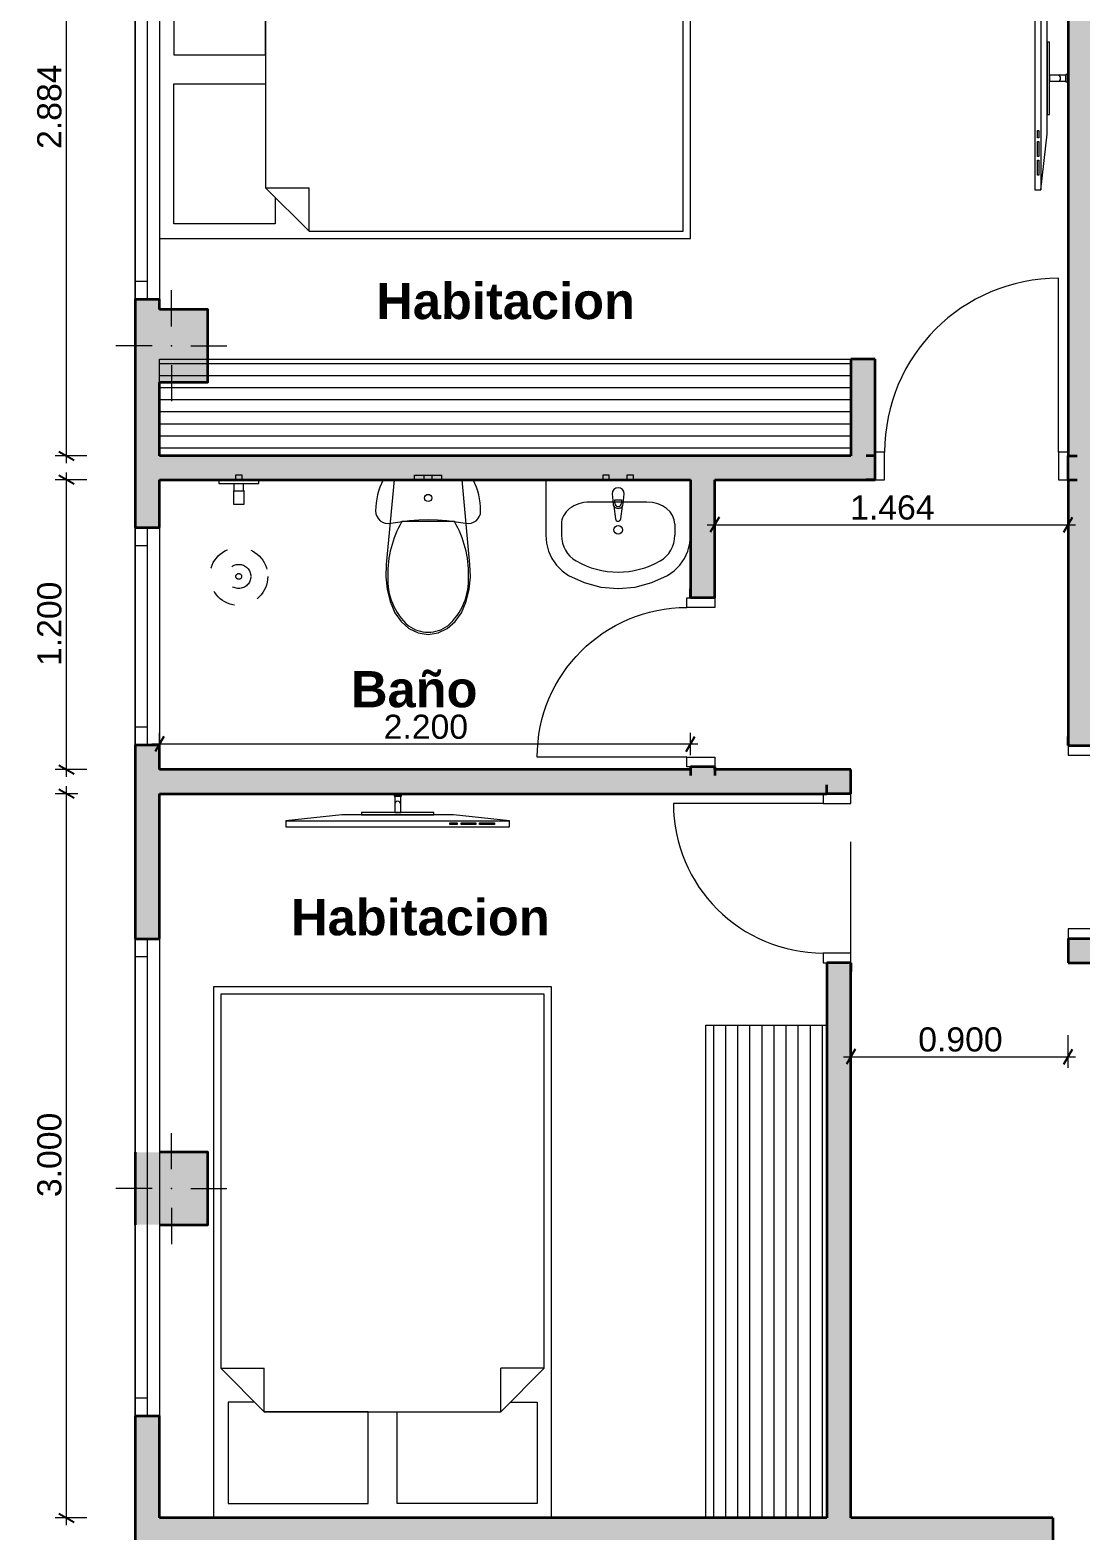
# Model space of a CAD drawing. Header units: metres. Extents: x 325.2 to 333.1, y -1.6 to 15.3.
# Drawn here: x 325.22 to 329.57, y 5.72 to 11.93 of the extents above; entities that cross this region are included whole.
import ezdxf

# ---------------------------------------------------------------- set-up
doc = ezdxf.new("R2010")
doc.units = ezdxf.units.M
doc.header["$MEASUREMENT"] = 0
doc.linetypes.add('Línea Oculta', pattern=[0.15875, 0.105833, -0.052917])
doc.linetypes.add('Wipeout_Contour', pattern=[1, 0, -1])
for name, color, linetype in [('Nuevo_Cotas - General', 7, 'Continuous'), ('Nuevo_Dibujo 2D - General', 7, 'Continuous'), ('Nuevo_Estructura - Carga', 7, 'Continuous'), ('Nuevo_Interior - Mobiliario', 7, 'Continuous'), ('Nuevo_Puertas ARCHICAD', 7, 'Continuous'), ('Nuevo_Ventanas ARCHICAD', 7, 'Continuous')]:
    doc.layers.add(name, color=color, linetype=linetype)
for name, color, linetype, lineweight, true_color in [('Nuevo_Cotas - General_Pluma_Nº__45', 7, 'Continuous', 25, 0x40a5ff), ('Nuevo_Cotas - General_Pluma_Nº__85', 7, 'Continuous', 20, 0x80c2ff), ('Nuevo_Dibujo 2D - General_Pluma_Nº__82', 7, 'Continuous', 20, 0xaaaaaa), ('Nuevo_Estructura - Carga_Pluma_Nº__160', 7, 'Continuous', 20, 0xb4a35c), ('Nuevo_Estructura - Carga_Pluma_Nº__28', 7, 'Continuous', 35, 0xa80f02), ('Nuevo_Interior - Mobiliario_Pluma_Nº__4', 7, 'Continuous', 20, 0x029e21), ('Nuevo_Notas - Textos_Pluma_Nº__86', 7, 'Continuous', 20, 0x5555ff), ('Nuevo_Puertas ARCHICAD_Pluma_Nº__23', 7, 'Continuous', 20, 0xff6600), ('Nuevo_Puertas ARCHICAD_Pluma_Nº__3', 7, 'Continuous', 18, 0xff6600), ('Nuevo_Ventanas ARCHICAD_Pluma_Nº__23', 7, 'Continuous', 20, 0xff6600), ('Nuevo_Ventanas ARCHICAD_Pluma_Nº__3', 7, 'Continuous', 18, 0xff6600)]:
    doc.layers.add(name, color=color, linetype=linetype, lineweight=lineweight, true_color=true_color)
for name, color, linetype, lineweight in [('Nuevo_Cotas - General_Pluma_Nº__46', 5, 'Continuous', 25), ('Nuevo_Dibujo 2D - General_Pluma_Nº__2', 8, 'Continuous', 15), ('Nuevo_Estructura - Carga_Pluma_Nº__20', 1, 'Continuous', 0), ('Nuevo_Estructura - Carga_Pluma_Nº__27', 7, 'Continuous', 35), ('Nuevo_Interior - Mobiliario_Pluma_Nº__75', 6, 'Continuous', 20), ('Nuevo_Puertas ARCHICAD_Pluma_Nº__141', 7, 'Continuous', 20), ('Nuevo_Puertas ARCHICAD_Pluma_Nº__27', 7, 'Continuous', 35), ('Nuevo_Ventanas ARCHICAD_Pluma_Nº__27', 7, 'Continuous', 35)]:
    doc.layers.add(name, color=color, linetype=linetype, lineweight=lineweight)
doc.styles.add('Estilo_Generado_1', font='')
doc.styles.add('Estilo_Generado_2', font='arial.ttf')
doc.styles.get('Estilo_Generado_1').set_extended_font_data('Arial')
doc.dimstyles.new('Estilo_Generado__1', dxfattribs={"dimtxt": 0.1, "dimasz": 0.0475, "dimexe": 0.18, "dimexo": 0.3, "dimgap": 0.09, "dimtad": 1, "dimtih": 1, "dimtoh": 1, "dimdec": 3, "dimzin": 0, "dimdsep": 46, "dimtxsty": 'Estilo_Generado_1', "dimblk": 'ARROWHEAD_2', "dimblk1": 'ARROWHEAD_2', "dimblk2": 'ARROWHEAD_2', "dimcen": 0.09, "dimclrd": 256, "dimclre": 256, "dimclrt": 5, "dimadec": 0, "dimazin": 0, "dimtfac": 1, "dimtdec": 4, "dimtmove": 0, "dimatfit": 3, "dimfxl": 1, "dimtolj": 1, "dimtzin": 0, "dimarcsym": 0})
doc.dimstyles.new('Estilo_Generado__2', dxfattribs={"dimtxt": 0.1, "dimasz": 0.0475, "dimexe": 0.18, "dimexo": 0.3, "dimgap": 0.09, "dimtad": 1, "dimdec": 3, "dimzin": 0, "dimdsep": 46, "dimtxsty": 'Estilo_Generado_1', "dimblk": 'ARROWHEAD_2', "dimblk1": 'ARROWHEAD_2', "dimblk2": 'ARROWHEAD_2', "dimcen": 0.09, "dimclrd": 256, "dimclre": 256, "dimclrt": 5, "dimadec": 0, "dimazin": 0, "dimtfac": 1, "dimtdec": 4, "dimtmove": 0, "dimatfit": 3, "dimfxl": 1, "dimtolj": 1, "dimtzin": 0, "dimarcsym": 0})

# ---------------------------------------------------------------- blocks, each defined once
blk = doc.blocks.new('Ventana 24')
at = {"layer": 'Nuevo_Ventanas ARCHICAD_Pluma_Nº__23', "color": 30, "linetype": 'Continuous', "lineweight": 20, "true_color": 0xff6600}
for p, q in [((-0.988, 0), (-0.913, 0)), ((-0.913, 0), (-0.913, -0.05)), ((0.913, -0.05), (0.913, 0)), ((0.913, 0), (0.988, 0)), ((-0.913, -0.05), (-0.988, -0.05)), ((0.988, -0.05), (0.913, -0.05))]:
    blk.add_line(p, q, dxfattribs=at)
at = {"layer": 'Nuevo_Ventanas ARCHICAD_Pluma_Nº__27', "color": 7, "linetype": 'Continuous', "lineweight": 35}
for p, q in [((-0.988, 0), (-0.988, 0.05)), ((-0.988, -0.05), (-0.988, 0)), ((-0.988, -0.05), (-0.988, 0)), ((0.988, 0), (0.988, 0.05)), ((0.988, -0.05), (0.988, 0)), ((0.988, -0.05), (0.988, 0))]:
    blk.add_line(p, q, dxfattribs=at)
at = {"layer": 'Nuevo_Ventanas ARCHICAD_Pluma_Nº__3', "color": 30, "linetype": 'Continuous', "lineweight": 18, "true_color": 0xff6600}
for p, q in [((-0.988, 0.05), (0.988, 0.05)), ((-0.913, 0), (0.913, 0)), ((-0.988, -0.05), (0.988, -0.05)), ((0.913, -0.05), (-0.913, -0.05))]:
    blk.add_line(p, q, dxfattribs=at)
blk = doc.blocks.new('Ventana 24_2')
at = {"layer": 'Nuevo_Ventanas ARCHICAD_Pluma_Nº__23', "color": 30, "linetype": 'Continuous', "lineweight": 20, "true_color": 0xff6600}
for p, q in [((-0.9515, 0), (-0.8765, 0)), ((-0.8765, 0), (-0.8765, -0.05)), ((0.8765, -0.05), (0.8765, 0)), ((0.8765, 0), (0.9515, 0)), ((-0.8765, -0.05), (-0.9515, -0.05)), ((0.9515, -0.05), (0.8765, -0.05))]:
    blk.add_line(p, q, dxfattribs=at)
at = {"layer": 'Nuevo_Ventanas ARCHICAD_Pluma_Nº__27', "color": 7, "linetype": 'Continuous', "lineweight": 35}
for p, q in [((-0.9515, 0), (-0.9515, 0.05)), ((-0.9515, -0.05), (-0.9515, 0)), ((-0.9515, -0.05), (-0.9515, 0)), ((0.9515, 0), (0.9515, 0.05)), ((0.9515, -0.05), (0.9515, 0)), ((0.9515, -0.05), (0.9515, 0))]:
    blk.add_line(p, q, dxfattribs=at)
at = {"layer": 'Nuevo_Ventanas ARCHICAD_Pluma_Nº__3', "color": 30, "linetype": 'Continuous', "lineweight": 18, "true_color": 0xff6600}
for p, q in [((-0.9515, 0.05), (0.9515, 0.05)), ((-0.8765, 0), (0.8765, 0)), ((-0.9515, -0.05), (0.9515, -0.05)), ((0.8765, -0.05), (-0.8765, -0.05))]:
    blk.add_line(p, q, dxfattribs=at)
blk = doc.blocks.new('Ventana 24_3')
at = {"layer": 'Nuevo_Ventanas ARCHICAD_Pluma_Nº__23', "color": 30, "linetype": 'Continuous', "lineweight": 20, "true_color": 0xff6600}
for p, q in [((-0.45, 0), (-0.375, 0)), ((-0.375, 0), (-0.375, -0.05)), ((0.375, -0.05), (0.375, 0)), ((0.375, 0), (0.45, 0)), ((-0.375, -0.05), (-0.45, -0.05)), ((0.45, -0.05), (0.375, -0.05))]:
    blk.add_line(p, q, dxfattribs=at)
at = {"layer": 'Nuevo_Ventanas ARCHICAD_Pluma_Nº__27', "color": 7, "linetype": 'Continuous', "lineweight": 35}
for p, q in [((-0.45, 0), (-0.45, 0.05)), ((-0.45, -0.05), (-0.45, 0)), ((-0.45, -0.05), (-0.45, 0)), ((0.45, 0), (0.45, 0.05)), ((0.45, -0.05), (0.45, 0)), ((0.45, -0.05), (0.45, 0))]:
    blk.add_line(p, q, dxfattribs=at)
at = {"layer": 'Nuevo_Ventanas ARCHICAD_Pluma_Nº__3', "color": 30, "linetype": 'Continuous', "lineweight": 18, "true_color": 0xff6600}
for p, q in [((-0.45, 0.05), (0.45, 0.05)), ((-0.375, 0), (0.375, 0)), ((-0.45, -0.05), (0.45, -0.05)), ((0.375, -0.05), (-0.375, -0.05))]:
    blk.add_line(p, q, dxfattribs=at)
blk = doc.blocks.new('Muro_1', base_point=(325.6538, 0))
at = {"layer": 'Nuevo_Estructura - Carga_Pluma_Nº__160', "linetype": 'Continuous', "lineweight": 0, "true_color": 0x5a512e}
for points in [[(325.6538, 10.7728), (325.7538, 10.7728), (325.7538, 10.8159), (325.6538, 10.8159)], [(325.7538, 10.4728), (325.6538, 10.4728), (325.6538, 9.8695), (325.7538, 9.8695)], [(325.6538, 8.1662), (325.7538, 8.1662), (325.7538, 8.9695), (325.6538, 8.9695)], [(325.6538, 6.1902), (325.6538, 4.8992), (325.7538, 4.8992), (325.7538, 6.1902)]]:
    blk.add_hatch(color=59, dxfattribs=at).paths.add_polyline_path(points)
at = {"layer": 'Nuevo_Estructura - Carga_Pluma_Nº__27', "color": 7, "linetype": 'Continuous', "lineweight": 35}
for p, q in [((325.6538, 10.8159), (325.7038, 10.8159)), ((325.7038, 10.8159), (325.7538, 10.8159)), ((325.6538, 9.8695), (325.7038, 9.8695)), ((325.7038, 9.8695), (325.7538, 9.8695)), ((325.6538, 8.9695), (325.7038, 8.9695)), ((325.7038, 8.9695), (325.7538, 8.9695)), ((325.6538, 8.1662), (325.7038, 8.1662)), ((325.7038, 8.1662), (325.7538, 8.1662)), ((325.6538, 6.1902), (325.7038, 6.1902)), ((325.7038, 6.1902), (325.7538, 6.1902))]:
    blk.add_line(p, q, dxfattribs=at)
at = {"layer": 'Nuevo_Estructura - Carga_Pluma_Nº__27', "color": 7, "linetype": 'Continuous', "lineweight": 35, "flags": 128}
for points in [[(325.6538, 10.8159), (325.6538, 10.7728)], [(325.7538, 10.7728), (325.7538, 10.8159)], [(325.6538, 10.4728), (325.6538, 9.8695)], [(325.7538, 10.1674), (325.7538, 10.4728)], [(325.7538, 9.8695), (325.7538, 10.0674)], [(325.6538, 8.9695), (325.6538, 8.1662)], [(325.7538, 8.8674), (325.7538, 8.9695)], [(325.7538, 8.1662), (325.7538, 8.7674)], [(325.6538, 6.1902), (325.6538, 4.8992)], [(325.7538, 5.7674), (325.7538, 6.1902)]]:
    blk.add_lwpolyline(points, dxfattribs=at)
at = {"layer": 'Nuevo_Ventanas ARCHICAD', "color": 21, "linetype": 'Continuous', "lineweight": 18, "true_color": 0xff9955, "rotation": 270}
for name, p in [('Ventana 24_2', (325.7038, 11.7674)), ('Ventana 24_3', (325.7038, 9.4195)), ('Ventana 24', (325.7038, 7.1782))]:
    blk.add_blockref(name, p, dxfattribs=at)
blk = doc.blocks.new('Muro_5', base_point=(325.6538, 5.6674))
at = {"layer": 'Nuevo_Estructura - Carga_Pluma_Nº__160', "linetype": 'Continuous', "lineweight": 0, "true_color": 0x5a512e}
for points in [[(329.3538, 5.7674), (325.7538, 5.7674), (325.7538, 5.6674), (329.3538, 5.6674)], [(329.3538, 5.6674), (329.4538, 5.6674), (329.4538, 5.7674)], [(329.3538, 5.7674), (329.3538, 5.6674), (329.4538, 5.7674)]]:
    blk.add_hatch(color=59, dxfattribs=at).paths.add_polyline_path(points)
at = {"layer": 'Nuevo_Estructura - Carga_Pluma_Nº__27', "color": 7, "linetype": 'Continuous', "lineweight": 35, "flags": 128}
for points in [[(328.5178, 5.7674), (325.7538, 5.7674)], [(329.4538, 5.7674), (328.6178, 5.7674)], [(329.4538, 5.7674), (329.4538, 5.6674)], [(325.7538, 5.6674), (327.6371, 5.6674)], [(327.7371, 5.6674), (329.3538, 5.6674)]]:
    blk.add_lwpolyline(points, dxfattribs=at)
blk = doc.blocks.new('Muro_6', base_point=(325.6538, 8.7674))
at = {"layer": 'Nuevo_Estructura - Carga_Pluma_Nº__160', "linetype": 'Continuous', "lineweight": 0, "true_color": 0x5a512e}
blk.add_hatch(color=59, dxfattribs=at).paths.add_polyline_path([(325.7538, 8.7674), (328.6178, 8.7674), (328.6178, 8.8674), (325.7538, 8.8674)])
at = {"layer": 'Nuevo_Estructura - Carga_Pluma_Nº__27', "color": 7, "linetype": 'Continuous', "lineweight": 35, "flags": 128}
for points in [[(327.9538, 8.8674), (325.7538, 8.8674)], [(328.6178, 8.8674), (328.0538, 8.8674)], [(328.6178, 8.7674), (328.6178, 8.8674)], [(325.7538, 8.7674), (328.5178, 8.7674)]]:
    blk.add_lwpolyline(points, dxfattribs=at)
blk = doc.blocks.new('Puerta 24')
at = {"layer": 'Nuevo_Puertas ARCHICAD_Pluma_Nº__141', "color": 7, "linetype": 'Continuous', "lineweight": 20}
blk.add_arc((0.36, 0), 0.72, 90, 180, dxfattribs=at)
at = {"layer": 'Nuevo_Puertas ARCHICAD_Pluma_Nº__23', "color": 30, "linetype": 'Continuous', "lineweight": 20, "true_color": 0xff6600}
for p, q in [((-0.36, 0), (-0.4, 0)), ((-0.4, 0), (-0.4, -0.115)), ((-0.36, -0.115), (-0.36, 0)), ((0.4, 0), (0.36, 0)), ((0.36, 0), (0.36, -0.115)), ((0.4, -0.115), (0.4, 0)), ((-0.4, -0.115), (-0.36, -0.115)), ((0.36, -0.115), (0.4, -0.115))]:
    blk.add_line(p, q, dxfattribs=at)
at = {"layer": 'Nuevo_Puertas ARCHICAD_Pluma_Nº__27', "color": 7, "linetype": 'Continuous', "lineweight": 35}
for p, q in [((-0.4, -0.015), (-0.437, -0.015)), ((-0.4, -0.015), (-0.437, -0.015)), ((-0.4, -0.115), (-0.4, -0.015)), ((-0.4, -0.115), (-0.4, -0.015)), ((0.4, -0.115), (0.4, -0.015)), ((0.4, -0.115), (0.4, -0.015)), ((0.4, -0.015), (0.437, -0.015)), ((0.4, -0.015), (0.437, -0.015)), ((-0.4, -0.115), (-0.437, -0.115)), ((-0.4, -0.115), (-0.437, -0.115)), ((0.4, -0.115), (0.437, -0.115)), ((0.4, -0.115), (0.437, -0.115))]:
    blk.add_line(p, q, dxfattribs=at)
at = {"layer": 'Nuevo_Puertas ARCHICAD_Pluma_Nº__3', "color": 30, "linetype": 'Continuous', "lineweight": 18, "true_color": 0xff6600}
blk.add_line((0.36, 0), (0.36, 0.72), dxfattribs=at)
blk = doc.blocks.new('Muro_8', base_point=(325.6538, 10.0674))
at = {"layer": 'Nuevo_Estructura - Carga_Pluma_Nº__160', "linetype": 'Continuous', "lineweight": 0, "true_color": 0x5a512e}
blk.add_hatch(color=59, dxfattribs=at).paths.add_polyline_path([(325.7538, 10.0674), (328.7178, 10.0674), (328.7178, 10.1674), (325.7538, 10.1674)])
at = {"layer": 'Nuevo_Estructura - Carga_Pluma_Nº__27', "color": 7, "linetype": 'Continuous', "lineweight": 35}
for p, q in [((328.7178, 10.1674), (328.6808, 10.1674)), ((328.7178, 10.0674), (328.7178, 10.1674)), ((329.5178, 10.1674), (329.5548, 10.1674)), ((329.5178, 10.0674), (329.5178, 10.1674)), ((328.7178, 10.0674), (328.6808, 10.0674)), ((329.5178, 10.0674), (329.5548, 10.0674))]:
    blk.add_line(p, q, dxfattribs=at)
at = {"layer": 'Nuevo_Estructura - Carga_Pluma_Nº__27', "color": 7, "linetype": 'Continuous', "lineweight": 35, "flags": 128}
for points in [[(328.6178, 10.1674), (325.7538, 10.1674)], [(325.7538, 10.0674), (327.9538, 10.0674)], [(328.0538, 10.0674), (328.7178, 10.0674)]]:
    blk.add_lwpolyline(points, dxfattribs=at)
at = {"layer": 'Nuevo_Puertas ARCHICAD', "color": 21, "linetype": 'Continuous', "lineweight": 18, "true_color": 0xff9955}
blk.add_blockref('Puerta 24', (329.1178, 10.1824), dxfattribs=at)
blk = doc.blocks.new('Puerta 24_2')
at = {"layer": 'Nuevo_Puertas ARCHICAD_Pluma_Nº__141', "color": 7, "linetype": 'Continuous', "lineweight": 20}
blk.add_arc((0.31, 0), 0.62, 90, 180, dxfattribs=at)
at = {"layer": 'Nuevo_Puertas ARCHICAD_Pluma_Nº__23', "color": 30, "linetype": 'Continuous', "lineweight": 20, "true_color": 0xff6600}
for p, q in [((-0.31, 0), (-0.35, 0)), ((-0.35, 0), (-0.35, -0.115)), ((-0.31, -0.115), (-0.31, 0)), ((0.35, 0), (0.31, 0)), ((0.31, 0), (0.31, -0.115)), ((0.35, -0.115), (0.35, 0)), ((-0.35, -0.115), (-0.31, -0.115)), ((0.31, -0.115), (0.35, -0.115))]:
    blk.add_line(p, q, dxfattribs=at)
at = {"layer": 'Nuevo_Puertas ARCHICAD_Pluma_Nº__27', "color": 7, "linetype": 'Continuous', "lineweight": 35}
for p, q in [((-0.35, -0.015), (-0.387, -0.015)), ((-0.35, -0.015), (-0.387, -0.015)), ((-0.35, -0.115), (-0.35, -0.015)), ((-0.35, -0.115), (-0.35, -0.015)), ((0.35, -0.115), (0.35, -0.015)), ((0.35, -0.115), (0.35, -0.015)), ((0.35, -0.015), (0.387, -0.015)), ((0.35, -0.015), (0.387, -0.015)), ((-0.35, -0.115), (-0.387, -0.115)), ((-0.35, -0.115), (-0.387, -0.115)), ((0.35, -0.115), (0.387, -0.115)), ((0.35, -0.115), (0.387, -0.115))]:
    blk.add_line(p, q, dxfattribs=at)
at = {"layer": 'Nuevo_Puertas ARCHICAD_Pluma_Nº__3', "color": 30, "linetype": 'Continuous', "lineweight": 18, "true_color": 0xff6600}
blk.add_line((0.31, 0), (0.31, 0.62), dxfattribs=at)
blk = doc.blocks.new('Muro_9', base_point=(327.9538, 10.0674))
at = {"layer": 'Nuevo_Estructura - Carga_Pluma_Nº__160', "linetype": 'Continuous', "lineweight": 0, "true_color": 0x5a512e}
for points in [[(327.9538, 10.0674), (327.9538, 9.5792), (328.0538, 9.5792), (328.0538, 10.0674)], [(327.9538, 8.8674), (328.0538, 8.8674), (328.0538, 8.8792), (327.9538, 8.8792)]]:
    blk.add_hatch(color=59, dxfattribs=at).paths.add_polyline_path(points)
at = {"layer": 'Nuevo_Estructura - Carga_Pluma_Nº__27', "color": 7, "linetype": 'Continuous', "lineweight": 35}
for p, q in [((327.9538, 9.5792), (327.9538, 9.6162)), ((328.0538, 9.5792), (327.9538, 9.5792)), ((328.0538, 9.5792), (328.0538, 9.6162)), ((327.9538, 8.8792), (327.9538, 8.8422)), ((328.0538, 8.8792), (327.9538, 8.8792)), ((328.0538, 8.8792), (328.0538, 8.8422))]:
    blk.add_line(p, q, dxfattribs=at)
at = {"layer": 'Nuevo_Estructura - Carga_Pluma_Nº__27', "color": 7, "linetype": 'Continuous', "lineweight": 35, "flags": 128}
for points in [[(327.9538, 10.0674), (327.9538, 9.5792)], [(328.0538, 9.5792), (328.0538, 10.0674)], [(327.9538, 8.8792), (327.9538, 8.8674)], [(328.0538, 8.8674), (328.0538, 8.8792)]]:
    blk.add_lwpolyline(points, dxfattribs=at)
at = {"layer": 'Nuevo_Puertas ARCHICAD', "color": 21, "linetype": 'Continuous', "lineweight": 18, "true_color": 0xff9955, "xscale": -1, "rotation": 90}
blk.add_blockref('Puerta 24_2', (327.9388, 9.2292), dxfattribs=at)
blk = doc.blocks.new('Muro_10', base_point=(329.6178, 8.0674))
at = {"layer": 'Nuevo_Estructura - Carga_Pluma_Nº__160', "linetype": 'Continuous', "lineweight": 0, "true_color": 0x5a512e}
for points in [[(329.6178, 12.7363), (329.5178, 12.7363), (329.5178, 8.9674), (329.6178, 8.9674)], [(329.6178, 8.1674), (329.5178, 8.0674), (329.6178, 8.0674)], [(329.6178, 8.1674), (329.5178, 8.1674), (329.5178, 8.0674)]]:
    blk.add_hatch(color=59, dxfattribs=at).paths.add_polyline_path(points)
at = {"layer": 'Nuevo_Estructura - Carga_Pluma_Nº__27', "color": 7, "linetype": 'Continuous', "lineweight": 35}
for p, q in [((329.5178, 8.9674), (329.5178, 9.0044)), ((329.5178, 8.9674), (329.6178, 8.9674)), ((329.6178, 8.9674), (329.6178, 9.0044)), ((329.5178, 8.1674), (329.5178, 8.1304)), ((329.5178, 8.1674), (329.6178, 8.1674)), ((329.6178, 8.1674), (329.6178, 8.1304))]:
    blk.add_line(p, q, dxfattribs=at)
at = {"layer": 'Nuevo_Estructura - Carga_Pluma_Nº__27', "color": 7, "linetype": 'Continuous', "lineweight": 35, "flags": 128}
for points in [[(329.6178, 13.0363), (329.6178, 13.0481)], [(329.5178, 12.7363), (329.5178, 10.1674)], [(329.6178, 11.4), (329.6178, 12.7363)], [(329.6178, 8.9674), (329.6178, 11.3)], [(329.5178, 10.0674), (329.5178, 8.9674)], [(329.5178, 8.1674), (329.5178, 8.0674)], [(329.5178, 8.0674), (329.6178, 8.0674)]]:
    blk.add_lwpolyline(points, dxfattribs=at)
at = {"layer": 'Nuevo_Puertas ARCHICAD', "color": 21, "linetype": 'Continuous', "lineweight": 18, "true_color": 0xff9955, "rotation": 270}
blk.add_blockref('Puerta 24', (329.6328, 8.5674), dxfattribs=at)
blk = doc.blocks.new('Muro_11', base_point=(328.6178, 7.8088))
at = {"layer": 'Nuevo_Estructura - Carga_Pluma_Nº__27', "color": 7, "linetype": 'Continuous', "lineweight": 35, "flags": 128}
blk.add_lwpolyline([(328.6178, 7.8088), (328.6178, 7.9088)], dxfattribs=at)
blk = doc.blocks.new('Muro_12', base_point=(328.6178, 10.0674))
at = {"layer": 'Nuevo_Estructura - Carga_Pluma_Nº__160', "linetype": 'Continuous', "lineweight": 0, "true_color": 0x5a512e}
blk.add_hatch(color=59, dxfattribs=at).paths.add_polyline_path([(328.7178, 10.1674), (328.7178, 10.5674), (328.6178, 10.5674), (328.6178, 10.1674)])
at = {"layer": 'Nuevo_Estructura - Carga_Pluma_Nº__27', "color": 7, "linetype": 'Continuous', "lineweight": 35, "flags": 128}
for points in [[(328.7178, 10.5674), (328.6178, 10.5674)], [(328.6178, 10.5674), (328.6178, 10.1674)], [(328.7178, 10.1674), (328.7178, 10.5674)]]:
    blk.add_lwpolyline(points, dxfattribs=at)
blk = doc.blocks.new('Muro_14', base_point=(328.5178, 5.6674))
at = {"layer": 'Nuevo_Estructura - Carga_Pluma_Nº__160', "linetype": 'Continuous', "lineweight": 0, "true_color": 0x5a512e}
blk.add_hatch(color=59, dxfattribs=at).paths.add_polyline_path([(328.5178, 5.7674), (328.6178, 5.7674), (328.6178, 8.0674), (328.5178, 8.0674)])
at = {"layer": 'Nuevo_Estructura - Carga_Pluma_Nº__27', "color": 7, "linetype": 'Continuous', "lineweight": 35}
for p, q in [((328.5178, 8.7674), (328.5178, 8.8044)), ((328.6178, 8.7674), (328.5178, 8.7674)), ((328.6178, 8.7674), (328.6178, 8.8044)), ((328.5178, 8.0674), (328.5178, 8.0304)), ((328.6178, 8.0674), (328.5178, 8.0674)), ((328.6178, 8.0674), (328.6178, 8.0304))]:
    blk.add_line(p, q, dxfattribs=at)
at = {"layer": 'Nuevo_Estructura - Carga_Pluma_Nº__27', "color": 7, "linetype": 'Continuous', "lineweight": 35, "flags": 128}
for points in [[(328.5178, 8.0674), (328.5178, 5.7674)], [(328.6178, 7.9088), (328.6178, 8.0674)], [(328.6178, 5.7674), (328.6178, 7.8088)]]:
    blk.add_lwpolyline(points, dxfattribs=at)
at = {"layer": 'Nuevo_Puertas ARCHICAD', "color": 21, "linetype": 'Continuous', "lineweight": 18, "true_color": 0xff9955, "rotation": 90}
blk.add_blockref('Puerta 24_2', (328.5028, 8.4174), dxfattribs=at)
blk = doc.blocks.new('Pilar_5', base_point=(325.8038, 7.1319))
at = {"layer": 'Nuevo_Estructura - Carga_Pluma_Nº__160', "linetype": 'Continuous', "lineweight": 0, "true_color": 0x5a512e}
for points in [[(325.6538, 6.9819), (325.7538, 6.9819), (325.7538, 7.2819), (325.6538, 7.2819)], [(325.9538, 7.2819), (325.7538, 7.2819), (325.7538, 6.9819), (325.9538, 6.9819)]]:
    blk.add_hatch(color=59, dxfattribs=at).paths.add_polyline_path(points)
at = {"layer": 'Nuevo_Estructura - Carga_Pluma_Nº__20', "color": 1, "linetype": 'Continuous', "lineweight": 0}
for p, q in [((325.8038, 7.2119), (325.8038, 7.3619)), ((325.7238, 7.1319), (325.5738, 7.1319)), ((325.8838, 7.1319), (326.0338, 7.1319)), ((325.8038, 7.0519), (325.8038, 6.9019))]:
    blk.add_line(p, q, dxfattribs=at)
blk.add_point((325.8038, 7.1319), dxfattribs=at)
at = {"layer": 'Nuevo_Estructura - Carga_Pluma_Nº__28', "color": 14, "linetype": 'Continuous', "lineweight": 35, "true_color": 0xa80f02, "flags": 128}
for points in [[(325.6538, 7.2819), (325.6538, 6.9819)], [(325.7538, 6.9819), (325.9538, 6.9819), (325.9538, 7.2819), (325.7538, 7.2819)]]:
    blk.add_lwpolyline(points, dxfattribs=at)
blk = doc.blocks.new('Pilar_7', base_point=(325.8038, 10.6228))
at = {"layer": 'Nuevo_Estructura - Carga_Pluma_Nº__160', "linetype": 'Continuous', "lineweight": 0, "true_color": 0x5a512e}
for points in [[(325.6538, 10.4728), (325.7538, 10.4728), (325.7538, 10.7728), (325.6538, 10.7728)], [(325.9538, 10.7728), (325.7538, 10.7728), (325.7538, 10.4728), (325.9538, 10.4728)]]:
    blk.add_hatch(color=59, dxfattribs=at).paths.add_polyline_path(points)
at = {"layer": 'Nuevo_Estructura - Carga_Pluma_Nº__20', "color": 1, "linetype": 'Continuous', "lineweight": 0}
for p, q in [((325.8038, 10.7028), (325.8038, 10.8528)), ((325.7238, 10.6228), (325.5738, 10.6228)), ((325.8838, 10.6228), (326.0338, 10.6228)), ((325.8038, 10.5428), (325.8038, 10.3928))]:
    blk.add_line(p, q, dxfattribs=at)
blk.add_point((325.8038, 10.6228), dxfattribs=at)
at = {"layer": 'Nuevo_Estructura - Carga_Pluma_Nº__28', "color": 14, "linetype": 'Continuous', "lineweight": 35, "true_color": 0xa80f02, "flags": 128}
for points in [[(325.6538, 10.7728), (325.6538, 10.4728)], [(325.7538, 10.4728), (325.9538, 10.4728), (325.9538, 10.7728), (325.7538, 10.7728)]]:
    blk.add_lwpolyline(points, dxfattribs=at)
blk = doc.blocks.new('Kit Ducha 24')
at = {"layer": 'Nuevo_Interior - Mobiliario_Pluma_Nº__75', "color": 6, "linetype": 'Continuous', "lineweight": 20}
for p, q in [((-0.02, -0.015), (0.02, -0.015)), ((-0.02, -0.045), (0.02, -0.045))]:
    blk.add_line(p, q, dxfattribs=at)
at = {"layer": 'Nuevo_Interior - Mobiliario_Pluma_Nº__75', "color": 6, "linetype": 'Continuous', "lineweight": 20, "flags": 128}
for points in [[(-0.083, 0), (-0.083, -0.015), (-0.02, -0.015), (-0.02, -0.045), (-0.022, -0.045), (-0.022, -0.1), (0.022, -0.1), (0.022, -0.045), (0.02, -0.045), (0.02, -0.015), (0.083, -0.015), (0.083, 0)], [(-0.0135, 0), (0.0135, 0), (0.0135, 0.02), (-0.0135, 0.02)], [(-0.0135, 0), (0.0135, 0), (0.0135, 0.02), (-0.0135, 0.02)]]:
    blk.add_lwpolyline(points, close=True, dxfattribs=at)
at = {"layer": 'Nuevo_Interior - Mobiliario_Pluma_Nº__75', "color": 6, "linetype": 'Línea Oculta', "lineweight": 20}
for radius in [0.12, 0.05, 0.012]:
    blk.add_circle((0, -0.4), radius, dxfattribs=at)
blk = doc.blocks.new('Cama Doble 04 24')
at = {"layer": 'Nuevo_Interior - Mobiliario_Pluma_Nº__4', "color": 104, "linetype": 'Continuous', "lineweight": 20, "true_color": 0x029e21}
for p, q in [((0.21, 1.76), (0.21, 1.58)), ((1.19, 1.76), (1.19, 1.58)), ((0.03, 1.58), (0.21, 1.58)), ((1.37, 1.58), (1.19, 1.58))]:
    blk.add_line(p, q, dxfattribs=at)
at = {"layer": 'Nuevo_Interior - Mobiliario_Pluma_Nº__4', "color": 104, "linetype": 'Continuous', "lineweight": 20, "true_color": 0x029e21, "flags": 128}
for points in [[(0, 0), (1.4, 0), (1.4, 2.2), (0, 2.2)], [(0.64, 1.76), (0.21, 1.76), (0.17, 1.72), (0.06, 1.72), (0.06, 2.14), (0.64, 2.14)], [(0.76, 1.76), (1.19, 1.76), (1.23, 1.72), (1.34, 1.72), (1.34, 2.14), (0.76, 2.14)], [(0.03, 0.03), (1.37, 0.03), (1.37, 1.58), (1.19, 1.76), (0.21, 1.76), (0.03, 1.58)]]:
    blk.add_lwpolyline(points, close=True, dxfattribs=at)
blk = doc.blocks.new('Lavabo 24')
at = {"layer": 'Nuevo_Interior - Mobiliario_Pluma_Nº__75', "color": 6, "linetype": 'Continuous', "lineweight": 20}
for p, q in [((0.1188, -0.0923), (-0.1188, -0.0923)), ((-0.0136, -0.0971), (-0.0136, -0.0822)), ((-0.0136, -0.0822), (0.0136, -0.0822)), ((0.0136, -0.0822), (0.0136, -0.0971)), ((-0.2348, -0.1833), (-0.2348, -0.2291)), ((0.2348, -0.1833), (0.2348, -0.2291))]:
    blk.add_line(p, q, dxfattribs=at)
at = {"layer": 'Nuevo_Interior - Mobiliario_Pluma_Nº__75', "color": 6, "linetype": 'Continuous', "lineweight": 20, "flags": 128}
for points in [[(-0.3, 0), (-0.3, -0.2291), (-0.2971, -0.2628), (-0.2885, -0.2955), (-0.2745, -0.326), (-0.2555, -0.3534), (-0.2322, -0.3769), (-0.2052, -0.3956), (-0.14, -0.4255), (-0.071, -0.4438), (0, -0.45), (0.071, -0.4438), (0.14, -0.4255), (0.2052, -0.3956), (0.2322, -0.3769), (0.2555, -0.3534), (0.2745, -0.326), (0.2885, -0.2955), (0.2971, -0.2628), (0.3, -0.2291), (0.3, 0)], [(-0.0635, 0), (-0.0365, 0), (-0.0365, 0.02), (-0.0635, 0.02)], [(0.0365, 0), (0.0635, 0), (0.0635, 0.02), (0.0365, 0.02)]]:
    blk.add_lwpolyline(points, close=True, dxfattribs=at)
blk.add_lwpolyline([(-0.025, -0.0573), (-0.021, -0.0993, 0.12102), (-0.0177, -0.1088), (-0.0111, -0.1617, 0.882566), (0.0111, -0.1617), (0.0177, -0.1088, 0.12102), (0.021, -0.0993), (0.025, -0.0573, 1)], format="xyb", close=True, dxfattribs=at)
at = {"layer": 'Nuevo_Interior - Mobiliario_Pluma_Nº__75', "color": 6, "linetype": 'Continuous', "lineweight": 20}
blk.add_circle((0, -0.2071), 0.0175, dxfattribs=at)
for centre, radius, start, end in [((0, -0.0974), 0.0211, 212.77103, 327.22897), ((0, -0.0971), 0.0136, 180, 0)]:
    blk.add_arc(centre, radius, start, end, dxfattribs=at)
for centre, major_axis, ratio, start_param, end_param in [((-0.1187, -0.1833), (0.1161, 0), 0.783646, 1.570796, 3.141593), ((0.1187, -0.1833), (0.1161, 0), 0.783646, 0, 1.570796), ((-0.1189, -0.2291), (0, 0.1212), 0.956522, 1.570796, 2.644618), ((0.1189, -0.2291), (0, 0.1212), 0.956522, 3.638567, 4.712389), ((0, 0), (0, 0.3818), 0.956522, 2.644618, 3.638567)]:
    blk.add_ellipse(centre, major_axis=major_axis, ratio=ratio, start_param=start_param, end_param=end_param, dxfattribs=at)
blk = doc.blocks.new('WC 24')
at = {"layer": 'Nuevo_Interior - Mobiliario_Pluma_Nº__75', "color": 6, "linetype": 'Continuous', "lineweight": 20}
for p, q in [((-0.057, 0.02), (-0.0403, 0.02)), ((-0.057, 0), (-0.057, 0.02)), ((-0.0403, 0.02), (-0.016, 0.02)), ((-0.016, 0.02), (-0.0113, 0.02)), ((-0.016, 0), (-0.016, 0.02)), ((-0.0113, 0.02), (0, 0.02)), ((0, 0.02), (0.0113, 0.02)), ((0, 0), (0.0113, 0)), ((0.0113, 0.02), (0.016, 0.02)), ((0.0113, 0), (0.016, 0)), ((0.016, 0), (0.016, 0.02)), ((0.016, 0.02), (0.0403, 0.02)), ((0.016, 0), (0.0403, 0)), ((0.0403, 0.02), (0.057, 0.02)), ((0.0403, 0), (0.057, 0)), ((0.057, 0), (0.057, 0.02)), ((-0.057, 0), (-0.0403, 0)), ((-0.0403, 0), (-0.016, 0)), ((-0.016, 0), (-0.0113, 0)), ((-0.0113, 0), (0, 0)), ((0, -0.173), (-0.1089, -0.173)), ((0.1089, -0.173), (0, -0.173))]:
    blk.add_line(p, q, dxfattribs=at)
at = {"layer": 'Nuevo_Interior - Mobiliario_Pluma_Nº__75', "color": 6, "linetype": 'Continuous', "lineweight": 20, "flags": 128}
for points in [[(-0.1868, 0), (-0.1939, -0.0151), (-0.2001, -0.0305), (-0.2054, -0.0463), (-0.2097, -0.0624), (-0.2131, -0.0787), (-0.2155, -0.0952), (-0.217, -0.1118), (-0.2175, -0.1285), (-0.2162, -0.14), (-0.2124, -0.151), (-0.2063, -0.1609), (-0.1982, -0.1691), (-0.1885, -0.1755), (-0.1776, -0.1795), (-0.1661, -0.181), (-0.1545, -0.18), (-0.1162, -0.1732), (-0.0776, -0.1683), (-0.0389, -0.1654), (0, -0.1644), (0.0389, -0.1654), (0.0776, -0.1683), (0.1162, -0.1732), (0.1545, -0.18), (0.1661, -0.181), (0.1776, -0.1795), (0.1885, -0.1755), (0.1982, -0.1691), (0.2063, -0.1609), (0.2124, -0.151), (0.2162, -0.14), (0.2175, -0.1285), (0.217, -0.1118), (0.2155, -0.0952), (0.2131, -0.0787), (0.2097, -0.0624), (0.2054, -0.0463), (0.2001, -0.0305), (0.1939, -0.0151), (0.1868, 0)], [(-0.1694, -0.4534), (-0.157, -0.5032), (-0.138, -0.5501), (-0.1124, -0.5873), (-0.0794, -0.6158), (-0.041, -0.6338), (0, -0.64), (0.041, -0.6338), (0.0794, -0.6158), (0.1124, -0.5873), (0.138, -0.5501), (0.157, -0.5032), (0.1694, -0.4534), (0.1749, -0.4021), (0.1733, -0.3504), (0.141, 0), (-0.141, 0), (-0.1733, -0.3504), (-0.1749, -0.4021)]]:
    blk.add_lwpolyline(points, close=True, dxfattribs=at)
at = {"layer": 'Nuevo_Interior - Mobiliario_Pluma_Nº__75', "color": 6, "linetype": 'Continuous', "lineweight": 20}
blk.add_ellipse((0, -0.075), major_axis=(0.015, 0), ratio=0.999724, dxfattribs=at)
for centre, major_axis, start_param, end_param in [((0.2581, -0.3879), (0, 0.4255), 1.041392, 1.594412), ((-0.2581, -0.3879), (0, 0.4255), 4.688771, 5.241791), ((0.0895, -0.4123), (0, 0.2571), 1.515065, 2.415654), ((-0.0895, -0.4123), (0, 0.2571), 3.867528, 4.768116), ((0.0008, -0.4928), (0, 0.1386), 2.509088, 3.135732), ((-0.0008, -0.4928), (0, 0.1386), 3.147454, 3.774097)]:
    blk.add_ellipse(centre, major_axis=major_axis, ratio=0.999377, start_param=start_param, end_param=end_param, dxfattribs=at)
blk = doc.blocks.new('TV Pantalla Plana 24')
at = {"layer": 'Nuevo_Interior - Mobiliario_Pluma_Nº__4', "color": 104, "linetype": 'Continuous', "lineweight": 20, "true_color": 0x029e21}
for p, q in [((0, 0.025), (0.9255, 0.025)), ((0.6787, 0.01), (0.6787, 0.0163)), ((0.6787, 0.0163), (0.7096, 0.0163)), ((0.7096, 0.01), (0.6787, 0.01)), ((0.7096, 0.0163), (0.7096, 0.01)), ((0.725, 0.01), (0.725, 0.0163)), ((0.725, 0.0163), (0.7867, 0.0163)), ((0.7867, 0.01), (0.725, 0.01)), ((0.7867, 0.0163), (0.7867, 0.01)), ((0.8021, 0.01), (0.8021, 0.0163)), ((0.8021, 0.0163), (0.8638, 0.0163)), ((0.8638, 0.01), (0.8021, 0.01)), ((0.8638, 0.0163), (0.8638, 0.01))]:
    blk.add_line(p, q, dxfattribs=at)
at = {"layer": 'Nuevo_Interior - Mobiliario_Pluma_Nº__4', "color": 104, "linetype": 'Continuous', "lineweight": 20, "true_color": 0x029e21, "flags": 128}
for points in [[(0.4478, 0.1275), (0.4778, 0.1275), (0.4778, 0.1375), (0.4478, 0.1375)], [(0.4503, 0.06), (0.4753, 0.06), (0.4753, 0.1275), (0.4503, 0.1275)], [(0, 0), (0.9255, 0), (0.9255, 0.025), (0.6941, 0.05), (0.2314, 0.05), (0, 0.025)], [(0.3128, 0.05), (0.6128, 0.05), (0.6128, 0.06), (0.3128, 0.06)]]:
    blk.add_lwpolyline(points, close=True, dxfattribs=at)
at = {"layer": 'Nuevo_Interior - Mobiliario_Pluma_Nº__4', "color": 104, "linetype": 'Continuous', "lineweight": 20, "true_color": 0x029e21}
blk.add_arc((0.4628, 0.0938), 0.0125, 0, 180, dxfattribs=at)
blk = doc.blocks.new('*D77')
at = {"layer": 'Nuevo_Cotas - General_Pluma_Nº__45', "color": 161, "linetype": 'Continuous', "lineweight": 25, "true_color": 0x40a5ff}
for p, q in [((325.4004, 8.7494), (325.3379, 8.7854)), ((325.3379, 5.7854), (325.4004, 5.7494))]:
    blk.add_line(p, q, dxfattribs=at)
at = {"layer": 'Nuevo_Cotas - General_Pluma_Nº__85', "color": 151, "linetype": 'Continuous', "lineweight": 20, "true_color": 0x80c2ff}
for p, q in [((325.4161, 8.7674), (325.3223, 8.7674)), ((325.3692, 8.7674), (325.3692, 8.798)), ((325.3692, 5.7674), (325.3692, 8.7674)), ((325.4538, 5.7674), (325.3223, 5.7674)), ((325.3692, 5.7368), (325.3692, 5.7674))]:
    blk.add_line(p, q, dxfattribs=at)
at = {"layer": 'Nuevo_Cotas - General_Pluma_Nº__46', "color": 5, "lineweight": 25, "insert": (325.3492, 7.0964), "char_height": 0.1, "attachment_point": 7, "rotation": 90, "style": 'Estilo_Generado_1'}
blk.add_mtext('\\A1;{\\pql;\\fArial|b0|i0|c0|p34;3.000}', dxfattribs=at)
blk = doc.blocks.new('ARROWHEAD_2')
at = {"color": 0, "linetype": 'Continuous', "lineweight": 0}
for p, q in [((0, 0), (-1, 0)), ((-0.38, -0.66), (0.38, 0.66))]:
    blk.add_line(p, q, dxfattribs=at)
blk = doc.blocks.new('*D78')
at = {"layer": 'Nuevo_Cotas - General_Pluma_Nº__45', "color": 161, "linetype": 'Continuous', "lineweight": 25, "true_color": 0x40a5ff}
for p, q in [((325.4004, 10.0494), (325.3379, 10.0854)), ((325.3379, 8.8854), (325.4004, 8.8494))]:
    blk.add_line(p, q, dxfattribs=at)
at = {"layer": 'Nuevo_Cotas - General_Pluma_Nº__85', "color": 151, "linetype": 'Continuous', "lineweight": 20, "true_color": 0x80c2ff}
for p, q in [((325.4538, 10.0674), (325.3223, 10.0674)), ((325.3692, 10.0674), (325.3692, 10.098)), ((325.3692, 8.8674), (325.3692, 10.0674)), ((325.4538, 8.8674), (325.3223, 8.8674)), ((325.3692, 8.8368), (325.3692, 8.8674))]:
    blk.add_line(p, q, dxfattribs=at)
at = {"layer": 'Nuevo_Cotas - General_Pluma_Nº__46', "color": 5, "lineweight": 25, "insert": (325.3492, 9.2964), "char_height": 0.1, "attachment_point": 7, "rotation": 90, "style": 'Estilo_Generado_1'}
blk.add_mtext('\\A1;{\\pql;\\fArial|b0|i0|c0|p34;1.200}', dxfattribs=at)
blk = doc.blocks.new('*D79')
at = {"layer": 'Nuevo_Cotas - General_Pluma_Nº__45', "color": 161, "linetype": 'Continuous', "lineweight": 25, "true_color": 0x40a5ff}
for p, q in [((325.4004, 13.0333), (325.3379, 13.0693)), ((325.3379, 10.1854), (325.4004, 10.1494))]:
    blk.add_line(p, q, dxfattribs=at)
at = {"layer": 'Nuevo_Cotas - General_Pluma_Nº__85', "color": 151, "linetype": 'Continuous', "lineweight": 20, "true_color": 0x80c2ff}
for p, q in [((325.4538, 13.0513), (325.3223, 13.0513)), ((325.3692, 13.0513), (325.3692, 13.0819)), ((325.3692, 10.1674), (325.3692, 13.0513)), ((325.4538, 10.1674), (325.3223, 10.1674)), ((325.3692, 10.1368), (325.3692, 10.1674))]:
    blk.add_line(p, q, dxfattribs=at)
at = {"layer": 'Nuevo_Cotas - General_Pluma_Nº__46', "color": 5, "lineweight": 25, "insert": (325.3492, 11.4384), "char_height": 0.1, "attachment_point": 7, "rotation": 90, "style": 'Estilo_Generado_1'}
blk.add_mtext('\\A1;{\\pql;\\fArial|b0|i0|c0|p34;2.884}', dxfattribs=at)
blk = doc.blocks.new('*D83')
at = {"layer": 'Nuevo_Cotas - General_Pluma_Nº__45', "color": 161, "linetype": 'Continuous', "lineweight": 25, "true_color": 0x40a5ff}
for p, q in [((325.7718, 9.0046), (325.7357, 8.9421)), ((327.9357, 8.9421), (327.9718, 9.0046))]:
    blk.add_line(p, q, dxfattribs=at)
at = {"layer": 'Nuevo_Cotas - General_Pluma_Nº__85', "color": 151, "linetype": 'Continuous', "lineweight": 20, "true_color": 0x80c2ff}
for p, q in [((325.7538, 8.9265), (325.7538, 9.0202)), ((327.9538, 8.9265), (327.9538, 9.0202)), ((325.7232, 8.9734), (325.7538, 8.9734)), ((325.7538, 8.9734), (327.9538, 8.9734)), ((327.9538, 8.9734), (327.9843, 8.9734))]:
    blk.add_line(p, q, dxfattribs=at)
at = {"layer": 'Nuevo_Cotas - General_Pluma_Nº__46', "color": 5, "lineweight": 25, "insert": (326.6828, 8.9934), "char_height": 0.1, "attachment_point": 7, "style": 'Estilo_Generado_1'}
blk.add_mtext('\\A1;{\\pql;\\fArial|b0|i0|c0|p34;2.200}', dxfattribs=at)
blk = doc.blocks.new('*D84')
at = {"layer": 'Nuevo_Cotas - General_Pluma_Nº__45', "color": 161, "linetype": 'Continuous', "lineweight": 25, "true_color": 0x40a5ff}
for p, q in [((328.0718, 9.9128), (328.0357, 9.8503)), ((329.4997, 9.8503), (329.5358, 9.9128))]:
    blk.add_line(p, q, dxfattribs=at)
at = {"layer": 'Nuevo_Cotas - General_Pluma_Nº__85', "color": 151, "linetype": 'Continuous', "lineweight": 20, "true_color": 0x80c2ff}
for p, q in [((328.0232, 9.8816), (328.0538, 9.8816)), ((328.0538, 9.8347), (328.0538, 9.9284)), ((328.0538, 9.8816), (329.5178, 9.8816)), ((329.5178, 9.8347), (329.5178, 9.9284)), ((329.5178, 9.8816), (329.5483, 9.8816))]:
    blk.add_line(p, q, dxfattribs=at)
at = {"layer": 'Nuevo_Cotas - General_Pluma_Nº__46', "color": 5, "lineweight": 25, "insert": (328.6148, 9.9016), "char_height": 0.1, "attachment_point": 7, "style": 'Estilo_Generado_1'}
blk.add_mtext('\\A1;{\\pql;\\fArial|b0|i0|c0|p34;1.464}', dxfattribs=at)
blk = doc.blocks.new('*D87')
at = {"layer": 'Nuevo_Cotas - General_Pluma_Nº__45', "color": 161, "linetype": 'Continuous', "lineweight": 25, "true_color": 0x40a5ff}
for p, q in [((328.6358, 7.7094), (328.5997, 7.6469)), ((329.4997, 7.6469), (329.5358, 7.7094))]:
    blk.add_line(p, q, dxfattribs=at)
at = {"layer": 'Nuevo_Cotas - General_Pluma_Nº__85', "color": 151, "linetype": 'Continuous', "lineweight": 20, "true_color": 0x80c2ff}
for p, q in [((328.6178, 7.6313), (328.6178, 8.5674)), ((329.5178, 7.6313), (329.5178, 7.7674)), ((328.5872, 7.6781), (328.6178, 7.6781)), ((328.6178, 7.6781), (329.5178, 7.6781)), ((329.5178, 7.6781), (329.5483, 7.6781))]:
    blk.add_line(p, q, dxfattribs=at)
at = {"layer": 'Nuevo_Cotas - General_Pluma_Nº__46', "color": 5, "lineweight": 25, "insert": (328.8968, 7.6981), "char_height": 0.1, "attachment_point": 7, "style": 'Estilo_Generado_1'}
blk.add_mtext('\\A1;{\\pql;\\fArial|b0|i0|c0|p34;0.900}', dxfattribs=at)

msp = doc.modelspace()

# ---------------------------------------------------------------- block references
at = {"layer": 'Nuevo_Estructura - Carga', "color": 7, "lineweight": 35}
for name, p in [('Muro_10', (329.6178, 8.0674)), ('Muro_9', (327.9538, 10.0674)), ('Muro_6', (325.6538, 8.7674)), ('Muro_11', (328.6178, 7.8088))]:
    msp.add_blockref(name, p, dxfattribs=at)
at = {"layer": 'Nuevo_Estructura - Carga', "color": 14, "lineweight": 35, "true_color": 0xa80f02}
msp.add_blockref('Pilar_5', (325.8038, 7.1319), dxfattribs=at)
at = {"layer": 'Nuevo_Interior - Mobiliario', "color": 104, "linetype": 'Continuous', "lineweight": 20, "true_color": 0x029e21}
for name, p, rotation in [('Cama Doble 04 24', (327.9538, 11.0674), 90), ('TV Pantalla Plana 24', (329.3803, 12.1939), 270), ('Cama Doble 04 24', (327.3781, 7.9674), 180)]:
    msp.add_blockref(name, p, dxfattribs=dict(at, rotation=rotation))
for name, p in [('Kit Ducha 24', (326.0825, 10.0674)), ('WC 24', (326.867, 10.0674)), ('Lavabo 24', (327.6538, 10.0674)), ('TV Pantalla Plana 24', (326.2782, 8.6299))]:
    msp.add_blockref(name, p, dxfattribs=at)

# ---------------------------------------------------------------- texts
at = {"layer": 'Nuevo_Notas - Textos_Pluma_Nº__86', "color": 173, "linetype": 'Continuous', "lineweight": 20, "true_color": 0x5555ff, "char_height": 0.15, "attachment_point": 2, "style": 'Estilo_Generado_2'}
for s, insert in [('\\A1;{\\pqc;\\fArial|b1|i0|c0|p34;Habitacion}', (327.1878, 10.8833)), ('\\A1;{\\pqc;\\fArial|b1|i0|c0|p34;Baño}', (326.8095, 9.2753)), ('\\A1;{\\pqc;\\fArial|b1|i0|c0|p34;Habitacion}', (326.8349, 8.3308))]:
    msp.add_mtext(s, dxfattribs=dict(at, insert=insert))

# ---------------------------------------------------------------- dimensions: what is measured, and where the dimension line sits
at = {"layer": 'Nuevo_Cotas - General', "color": 151, "linetype": 'Continuous', "lineweight": 20, "true_color": 0x80c2ff}
for base, p1, p2, picture, middle in [((325.3692, 10.0674), (325.7538, 8.8674), (325.7538, 10.0674), '*D78', (325.2992, 9.4644)), ((325.3692, 8.7674), (325.7538, 5.7674), (325.6538, 8.7674), '*D77', (325.2992, 7.2644))]:
    dim = msp.add_linear_dim(base=base, p1=p1, p2=p2, angle=90, dimstyle='Estilo_Generado__2', dxfattribs=at)
    dim.commit()
    dim.dimension.update_dxf_attribs({"geometry": picture, "text_midpoint": middle, "dimtype": 160, "text_rotation": 90})
for base, p1, p2, picture, middle in [((329.5178, 9.8816), (328.0538, 10.0674), (329.5178, 10.0674), '*D84', (328.7828, 9.9516)), ((327.9538, 8.9734), (325.7538, 8.8674), (327.9538, 8.8674), '*D83', (326.8508, 9.0434)), ((329.5178, 7.6781), (328.6178, 8.8674), (329.5178, 8.0674), '*D87', (329.0648, 7.7481))]:
    dim = msp.add_linear_dim(base=base, p1=p1, p2=p2, dimstyle='Estilo_Generado__1', dxfattribs=at)
    dim.commit()
    dim.dimension.update_dxf_attribs({"geometry": picture, "text_midpoint": middle, "dimtype": 160})

# ---------------------------------------------------------------- wipeouts: each hides what was drawn before it
at = {"color": 254, "linetype": 'Wipeout_Contour', "lineweight": 0, "ltscale": 1309.401981}
msp.add_wipeout([(328.6178, 10.1674), (325.7538, 10.1674), (325.7538, 10.5674), (328.6178, 10.5674)], dxfattribs=at).dxf.layer = 'Nuevo_Dibujo 2D - General'
at = {"color": 254, "linetype": 'Wipeout_Contour', "lineweight": 0, "ltscale": 1313.359876}
msp.add_wipeout([(328.0178, 5.7674), (328.0178, 7.8088), (328.5178, 7.8088), (328.5178, 5.7674)], dxfattribs=at).dxf.layer = 'Nuevo_Dibujo 2D - General'

# ---------------------------------------------------------------- next in the draw order: hatches: boundary and pattern name
at = {"layer": 'Nuevo_Dibujo 2D - General_Pluma_Nº__82', "linetype": 'Continuous', "lineweight": 20, "true_color": 0xaaaaaa}
h = msp.add_hatch(dxfattribs=at)
h.set_pattern_fill('CLOSET', color=253, style=0, pattern_type=2)
h.set_pattern_definition([(0, (0, 0), (0, 0.05), [])])
h.paths.add_polyline_path([(328.6178, 10.1674), (325.7538, 10.1674), (325.7538, 10.5674), (328.6178, 10.5674)])
h = msp.add_hatch(dxfattribs=at)
h.set_pattern_fill('CLOSET_VERTICAL', color=253, style=0, pattern_type=2)
h.set_pattern_definition([(90, (0, 0), (-0.05, 0), [])])
h.paths.add_polyline_path([(328.0178, 5.7674), (328.0178, 7.8088), (328.5178, 7.8088), (328.5178, 5.7674)])

# ---------------------------------------------------------------- next in the draw order: linework, layer by layer
at = {"layer": 'Nuevo_Dibujo 2D - General_Pluma_Nº__2', "color": 8, "linetype": 'Continuous', "lineweight": 15, "flags": 128}
for points in [[(328.6178, 10.1674), (325.7538, 10.1674), (325.7538, 10.5674), (328.6178, 10.5674)], [(328.0178, 5.7674), (328.0178, 7.8088), (328.5178, 7.8088), (328.5178, 5.7674)]]:
    msp.add_lwpolyline(points, close=True, dxfattribs=at)

# ---------------------------------------------------------------- next in the draw order: block references
at = {"layer": 'Nuevo_Estructura - Carga', "color": 7, "lineweight": 35}
for name, p in [('Muro_1', (325.6538, 0)), ('Muro_8', (325.6538, 10.0674)), ('Muro_12', (328.6178, 10.0674)), ('Muro_14', (328.5178, 5.6674)), ('Muro_5', (325.6538, 5.6674))]:
    msp.add_blockref(name, p, dxfattribs=at)
at = {"layer": 'Nuevo_Estructura - Carga', "color": 14, "lineweight": 35, "true_color": 0xa80f02}
msp.add_blockref('Pilar_7', (325.8038, 10.6228), dxfattribs=at)

# ---------------------------------------------------------------- next in the draw order: dimensions: what is measured, and where the dimension line sits
at = {"layer": 'Nuevo_Cotas - General', "color": 151, "linetype": 'Continuous', "lineweight": 20, "true_color": 0x80c2ff}
dim = msp.add_linear_dim(base=(325.3692, 13.0513), p1=(325.7538, 10.1674), p2=(325.7538, 13.0513), angle=90, dimstyle='Estilo_Generado__2', dxfattribs=at)
dim.commit()
dim.dimension.update_dxf_attribs({"geometry": '*D79', "text_midpoint": (325.2992, 11.6064), "dimtype": 160, "text_rotation": 90})

doc.saveas('drawing.dxf')
